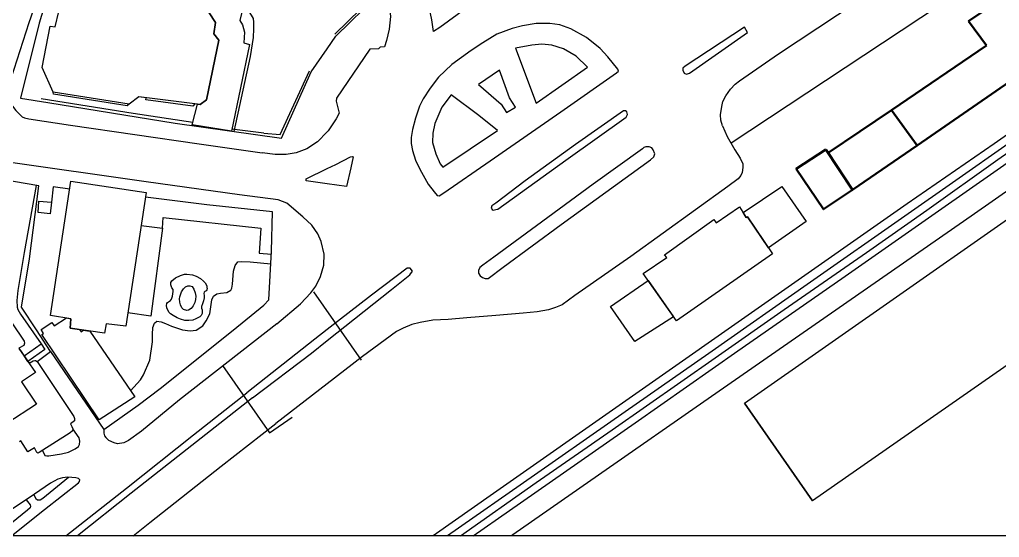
# Model space of a CAD drawing. Header units: centimetres. Extents: x 6155 to 7007, y 1466 to 2152.
# Drawn here: x 6498 to 6694.4, y 1467.8 to 1571.6 of the extents above; entities that cross this region are included whole.
import ezdxf

# ---------------------------------------------------------------- set-up
doc = ezdxf.new("R2010")
doc.units = ezdxf.units.CM
doc.layers.add('Level30', color=1, linetype='Continuous')

msp = doc.modelspace()

# ---------------------------------------------------------------- linework, layer by layer
at = {"color": 0, "linetype": 'Continuous'}
for p, q in [((6556.88, 1517.04), (6566.44, 1503.33)), ((6538.68, 1502.26), (6548.1, 1488.74)), ((6548.1, 1488.74), (6552.66, 1491.92))]:
    msp.add_line(p, q, dxfattribs=at)
at = {"color": 7, "linetype": 'Continuous', "lineweight": 30}
msp.add_line((6643.3, 1494.74), (6656.94, 1475.12), dxfattribs=at)
at = {"color": 7}
for p, q in [((6538.42, 1482.06), (6549.39, 1490.64)), ((6524.12, 1470.79), (6538.42, 1482.06)), ((6520.77, 1468.12), (6524.12, 1470.79))]:
    msp.add_line(p, q, dxfattribs=at)
for points in [[(6155.54, 2150.82), (7006.83, 2150.82), (7006.83, 1468.12), (6155.54, 1468.12)], [(6534.12, 1575.82), (6538.11, 1579.07), (6540.31, 1578.42), (6542.79, 1574.18), (6542.14, 1571.4), (6542.67, 1570.57), (6543.09, 1569.1), (6542.96, 1566.93), (6544.11, 1566.6), (6540.44, 1549.24), (6532.57, 1550.47), (6533.63, 1554.63), (6534.21, 1554.56), (6535.43, 1555.53), (6537.92, 1567.44), (6536.91, 1568.71), (6537.26, 1571), (6536, 1572.97), (6534.12, 1575.82)], [(6643.3, 1494.74), (6725.86, 1552.45), (6739.59, 1532.76), (6656.94, 1475.12), (6643.3, 1494.74)], [(6523.35, 1536.92), (6519.26, 1510.13), (6515.35, 1510.61), (6514.99, 1508.72), (6508.12, 1509.75), (6508.28, 1511.65), (6504.16, 1512.32), (6508.27, 1539.2), (6523.35, 1536.92)], [(6643.05, 1532.94), (6650.77, 1538.15), (6655.65, 1531.13), (6648.12, 1525.83), (6643.89, 1532.06), (6643.66, 1531.96), (6643.05, 1532.94)], [(6504.36, 1535.01), (6504.1, 1532.64), (6501.72, 1532.94), (6501.86, 1535.19), (6504.36, 1535.01)], [(6642.34, 1534.08), (6643.66, 1531.96), (6643.89, 1532.06), (6648.94, 1524.62), (6629.67, 1511.2), (6623.01, 1520.68), (6627.73, 1523.91), (6627.25, 1524.44), (6637.18, 1531.51), (6637.6, 1530.88), (6642.34, 1534.08)], [(6629.09, 1512.03), (6621.36, 1507.1), (6616.45, 1514.06), (6623.98, 1519.3), (6629.09, 1512.03)], [(6530.23, 1516.44), (6530.47, 1517.05), (6530.87, 1517.64), (6531.26, 1518.01), (6531.73, 1518.22), (6532.13, 1518.24), (6532.56, 1518.09), (6532.94, 1517.57), (6533.19, 1516.84), (6533.3, 1516.17), (6533.25, 1515.5), (6533.09, 1514.86), (6532.81, 1514.22), (6532.36, 1513.68), (6531.85, 1513.36), (6531.51, 1513.32), (6530.85, 1513.52), (6530.5, 1513.85), (6530.26, 1514.42), (6530.11, 1514.93), (6530.08, 1515.6), (6530.13, 1516.06), (6530.23, 1516.44)], [(6502.46, 1508.46), (6502.79, 1508.71), (6502.32, 1509.51), (6504.42, 1510.89), (6504.92, 1510.2), (6507.37, 1511.8), (6508.28, 1511.65), (6508.12, 1509.75), (6509.97, 1509.47), (6510.32, 1508.99), (6510.74, 1509.36), (6512.09, 1509.15), (6521.08, 1495.97), (6513.97, 1491.35), (6502.46, 1508.46)], [(6498.89, 1504.19), (6502.29, 1506.6), (6503.07, 1505.47), (6499.65, 1503.09), (6498.89, 1504.19)]]:
    msp.add_lwpolyline(points, close=True, dxfattribs=at)
for points in [[(7006.83, 1754.18), (6886.23, 1670), (6867.37, 1656.84), (6848.65, 1643.76), (6830.21, 1630.82), (6807.71, 1615.19), (6789.6, 1602.71), (6730, 1561.01), (6688.72, 1532.2), (6636.69, 1496.03), (6614.05, 1480.3), (6596.85, 1468.3), (6596.59, 1468.12)], [(6588.95, 1468.12), (6596.17, 1473.19), (6621.42, 1490.75), (6641.97, 1505.18), (6662.83, 1519.7), (6682.22, 1533.28), (6699.53, 1545.35), (6716.85, 1557.53), (6741.02, 1574.32), (6766.34, 1591.94), (6788.57, 1607.49), (6810.8, 1622.94), (6827.33, 1634.48), (6846.1, 1647.51), (6863.39, 1660.01), (6887.57, 1676.55), (6896.32, 1682.51)], [(6863.5, 1660.08), (6863.39, 1660.01), (6854.83, 1655.28), (6841.65, 1648.09), (6833.52, 1643.38), (6824.13, 1637.62), (6813.96, 1630.95), (6806.15, 1625.51), (6792.87, 1616.24), (6770.43, 1600.54), (6752.95, 1588.32), (6732.18, 1573.86), (6715.66, 1562.33), (6693.34, 1546.71), (6675.92, 1534.67), (6592.99, 1476.58), (6580.92, 1468.12)], [(6638.92, 1550.3), (6638.57, 1551.45), (6638.52, 1552.5), (6638.78, 1554.16), (6638.97, 1555.19), (6639.54, 1556.29), (6640.48, 1557.64), (6641.43, 1558.63), (6642.28, 1559.29), (6650.14, 1564.71), (6661.98, 1572.56), (6673, 1579.81), (6700.3, 1597.21), (6732.19, 1617.54), (6754.15, 1631.57), (6776.38, 1645.68), (6791.32, 1655.23), (6791.96, 1655.37), (6792.58, 1654.98), (6793.38, 1654.01), (6794.37, 1652.42), (6796.24, 1649.7)], [(6559.69, 1606.98), (6565.51, 1601.04), (6580.12, 1585.6), (6589.82, 1575.63), (6585.73, 1572.54), (6582.22, 1570.01), (6580.94, 1569.2), (6580.62, 1571.53), (6580.07, 1574.08), (6579.44, 1576.44), (6578.62, 1578.89), (6578.05, 1580.18), (6576.97, 1582.62), (6575.71, 1584.54), (6574.28, 1586.26), (6563.25, 1597.48), (6559.69, 1601.2)], [(6509.58, 1593.8), (6507.95, 1593.91), (6506.03, 1588.59), (6503.45, 1581.32), (6499.87, 1570.96), (6495.62, 1557.87), (6495.43, 1556.91), (6495.46, 1556.04), (6495.96, 1555.04), (6497.23, 1553.39), (6498.48, 1552.12), (6498.98, 1551.9), (6499.82, 1551.68), (6508.21, 1550.45), (6534.01, 1546.71), (6546.6, 1544.86)], [(6509.58, 1593.8), (6505.2, 1581.72), (6501.89, 1570.91), (6498.18, 1555.84), (6503.66, 1555), (6529.15, 1550.83), (6550.51, 1547.8)], [(6559.68, 1591.07), (6563.79, 1586.78), (6568.42, 1582.07), (6570.22, 1580.03), (6571.01, 1578.77), (6571.57, 1577.22), (6572.03, 1575.48), (6572.33, 1572.23), (6572.09, 1569.65), (6571.53, 1567.39), (6571.17, 1566.13), (6570.29, 1566.04), (6569.93, 1565.73), (6568.21, 1565.68), (6561.55, 1555.85), (6561.43, 1555.22), (6562.06, 1552.81), (6561.47, 1551.68), (6559.83, 1549.31), (6559.65, 1549.12)], [(6559.66, 1565.75), (6561.39, 1568.24), (6569.73, 1576.47), (6561.69, 1585.25), (6561.3, 1584.94)], [(6561.18, 1568.66), (6568.97, 1576.32), (6562.86, 1583.22)], [(6541.01, 1549.16), (6544.31, 1564.17), (6544.89, 1567.98), (6544.94, 1569.71), (6544.98, 1571.1), (6544.86, 1571.78), (6543.96, 1573.32), (6540.94, 1578.06), (6540.58, 1578.43), (6540.19, 1578.63), (6539.63, 1578.6)], [(6536, 1572.97), (6537.26, 1571), (6536.91, 1568.71), (6537.92, 1567.44), (6535.43, 1555.53), (6534.21, 1554.56), (6533.09, 1554.7), (6532.7, 1554.21), (6523.33, 1555.53), (6523.39, 1555.93), (6521.91, 1556.12), (6519.97, 1554.63), (6519.53, 1554.28), (6504.82, 1556.64), (6504.72, 1557.06), (6502.5, 1561.97), (6504.09, 1570.28), (6505.11, 1570.11), (6506.57, 1576.37)], [(6536, 1572.97), (6537.26, 1571), (6536.91, 1568.71), (6537.92, 1567.44), (6535.43, 1555.53), (6534.21, 1554.56), (6521.91, 1556.12), (6519.97, 1554.63), (6504.72, 1557.06), (6502.5, 1561.97), (6504.09, 1570.28), (6505.11, 1570.11), (6506.57, 1576.37)], [(6581.68, 1536.32), (6582.09, 1536.29), (6583.06, 1536.85), (6592.34, 1543.31), (6606.46, 1553.13), (6617.64, 1560.92), (6618.04, 1561.26), (6617.89, 1561.69), (6615.91, 1564.1), (6614.37, 1565.79), (6611.61, 1567.99), (6608.51, 1569.76), (6606.3, 1570.56), (6604.3, 1570.81), (6601.57, 1570.8), (6598.81, 1570.32), (6596.72, 1569.82), (6593.64, 1568.68), (6590.84, 1566.92), (6588.51, 1565.41), (6584.62, 1562.59), (6581.97, 1560.03), (6580.28, 1557.83), (6578.91, 1555.72), (6578.18, 1554.21), (6577.35, 1551.85), (6576.75, 1549.56), (6576.47, 1547.96), (6576.48, 1546.74), (6576.78, 1545.39), (6577.38, 1543.39), (6578.2, 1541.64), (6579.88, 1538.59), (6581.08, 1537.07), (6581.68, 1536.32)], [(6643.28, 1570.07), (6631.39, 1562.28), (6630.95, 1561.84), (6630.92, 1561.46), (6631.19, 1560.83), (6631.68, 1560.64), (6632.26, 1560.88), (6643.94, 1568.98), (6643.28, 1570.07)], [(6550.51, 1547.8), (6556.46, 1561.14), (6559.66, 1565.75)], [(6601.54, 1554.85), (6611.87, 1562.09), (6609.6, 1564.28), (6607.05, 1565.73), (6604.71, 1566.48), (6602.67, 1566.67), (6600.66, 1566.5), (6597.41, 1565.88), (6601.54, 1554.85)], [(6546.93, 1548.83), (6550.22, 1548.55), (6556.14, 1561.32)], [(6717.02, 1561.23), (6705.96, 1553.5), (6696.18, 1546.68), (6685.65, 1539.37), (6675.46, 1532.22), (6656.53, 1518.97), (6636.18, 1504.67), (6616.53, 1490.95), (6601.21, 1480.28), (6583.79, 1468.12)], [(6586.35, 1468.12), (6601.56, 1478.82), (6616.78, 1489.39), (6637.4, 1503.83), (6651.24, 1513.47), (6667.74, 1524.9), (6679.84, 1533.42), (6694.09, 1543.52), (6707.14, 1552.62), (6717.82, 1560), (6717.02, 1561.23)], [(6595.59, 1552.97), (6597.41, 1554.07), (6596.22, 1555.94), (6594.19, 1561.44), (6589.98, 1558.58), (6594.55, 1554.67), (6595.59, 1552.97)], [(6532.69, 1550.94), (6520.79, 1552.78), (6502.31, 1555.69)], [(6582.83, 1542.01), (6593.82, 1549.39), (6590.07, 1552.4), (6584.54, 1556.53), (6582.64, 1554.05), (6581.24, 1550.79), (6580.8, 1548.82), (6580.76, 1546.98), (6581.41, 1544.69), (6582.31, 1542.71), (6582.83, 1542.01)], [(6593.43, 1534.81), (6592.65, 1534.25), (6592.55, 1533.81), (6592.74, 1533.51), (6592.95, 1533.42), (6593.47, 1533.5), (6593.88, 1533.63), (6607.48, 1543.41), (6619.59, 1552.02), (6619.83, 1552.59), (6619.74, 1553.13), (6619.46, 1553.33), (6619.06, 1553.32), (6609.41, 1546.59), (6599.36, 1539.3), (6593.43, 1534.81)], [(6638.92, 1550.3), (6639.87, 1548.15), (6641.37, 1545.5), (6642.47, 1543.81), (6642.96, 1542.71), (6643.01, 1541.96), (6642.84, 1540.97), (6642.55, 1540.32), (6642.05, 1539.66), (6639.94, 1538.12), (6620.52, 1524.1), (6609.33, 1516.29), (6606.73, 1514.43), (6605.44, 1513.88), (6604.02, 1513.43), (6601.76, 1513.03), (6598.92, 1512.76), (6593.43, 1512.3), (6587.66, 1511.8), (6583.91, 1511.51), (6580.84, 1511.33), (6578.28, 1510.89), (6576.64, 1510.47), (6574.86, 1509.78)], [(6546.93, 1548.83), (6540.52, 1549.63)], [(6559.65, 1549.12), (6557.71, 1547.09), (6555.57, 1545.7), (6553.45, 1544.87), (6551.42, 1544.56), (6549.2, 1544.57), (6546.6, 1544.86)], [(6542.07, 1536.48), (6523.35, 1539.09), (6494.77, 1543.15), (6476.13, 1545.93)], [(6593.04, 1524.01), (6590.86, 1522.38), (6590.27, 1521.91), (6589.98, 1521.33), (6589.97, 1520.79), (6590.35, 1520.25), (6590.82, 1519.91), (6591.35, 1519.73), (6591.95, 1519.72), (6594.93, 1521.95), (6606.55, 1530.55), (6624.46, 1543.5), (6625.14, 1544.11), (6625.31, 1544.69), (6625.01, 1545.48), (6624.73, 1545.91), (6624.17, 1546.06), (6623.56, 1546.07), (6623.16, 1545.93), (6622.88, 1545.72), (6612.95, 1538.64), (6601.6, 1530.26), (6593.04, 1524.01)], [(6559.65, 1541.73), (6561.38, 1542.58), (6564.32, 1544.11), (6564.67, 1544.14), (6564.87, 1544.06), (6564.41, 1541.89), (6563.51, 1538.13), (6559.64, 1538.7)], [(6501.48, 1503.06), (6504.19, 1505.06), (6501.37, 1509.43), (6498.36, 1513.95), (6499.98, 1523.63), (6501.85, 1538.25), (6489.27, 1540.41), (6475.55, 1542.68)], [(6555.46, 1539.66), (6559.65, 1541.73)], [(6501.32, 1538.35), (6498.88, 1524.91), (6497.63, 1517.27), (6497.43, 1515.28), (6497.49, 1513.96), (6497.64, 1513.52), (6498.17, 1512.53), (6502.29, 1506.6)], [(6508.03, 1537.58), (6504.73, 1538.08), (6504.36, 1535.01)], [(6559.64, 1538.7), (6555.45, 1539.31), (6555.46, 1539.66)], [(6549.59, 1510.62), (6554.33, 1514.65), (6556.37, 1516.86), (6557.39, 1518.17), (6558.31, 1520.08), (6558.99, 1522.38), (6559.05, 1524.59), (6558.45, 1527.1), (6557.8, 1528.65), (6556.55, 1530.36), (6554.79, 1532.08), (6551.58, 1534.79), (6549.81, 1535.47), (6542.07, 1536.48)], [(6521.76, 1494.34), (6526.16, 1497.64), (6540.82, 1509.34), (6546.94, 1514.35), (6547.93, 1515.4), (6548.5, 1525.18), (6548.67, 1533.05), (6535.5, 1534.49), (6523.21, 1536.01)], [(6522.35, 1530.34), (6526.65, 1529.78), (6526.79, 1531.9), (6546.38, 1529.81), (6546.03, 1524.75), (6548.47, 1524.58)], [(6526.65, 1529.78), (6524.33, 1512.14), (6519.67, 1512.81)], [(6520.25, 1497.17), (6522.2, 1499.38), (6522.85, 1500.38), (6524.08, 1503.35), (6524.63, 1506.98), (6524.64, 1508.5), (6524.73, 1509.85), (6525.03, 1510.75), (6525.5, 1511.17), (6526.34, 1511.04), (6527.21, 1510.68), (6528.45, 1510.13), (6530.64, 1509.42), (6532.16, 1509.24), (6533.42, 1509.35), (6534.7, 1510.22), (6535.4, 1511.23), (6536.16, 1512.59), (6536.36, 1514.04), (6536.52, 1515.44), (6536.88, 1516.16), (6537.52, 1516.62), (6538.29, 1516.75), (6539.54, 1516.9), (6540.37, 1517.36), (6540.55, 1517.74), (6540.67, 1518.55), (6540.85, 1521.17), (6541.23, 1522.31), (6541.73, 1523.04), (6542.41, 1523.13), (6544.22, 1523.05), (6548.35, 1522.64)], [(6530.24, 1520.29), (6531.07, 1520.54), (6531.55, 1520.58), (6532.68, 1520.44), (6533.38, 1520.19), (6534.28, 1519.69), (6534.87, 1519.2), (6535.19, 1518.82), (6535.5, 1518.21), (6535.55, 1517.92), (6535.58, 1517.67), (6535.53, 1517.41), (6535.4, 1517.2), (6535.14, 1517.08), (6535.01, 1516.95), (6534.94, 1516.68), (6534.99, 1516.31), (6534.99, 1515.83), (6534.85, 1515.24), (6534.63, 1514.65), (6534.49, 1514.1), (6534.48, 1513.77), (6534.56, 1513.39), (6534.62, 1513.1), (6534.58, 1512.69), (6534.42, 1512.31), (6534.1, 1511.99), (6533.33, 1511.6), (6532.75, 1511.37), (6531.93, 1511.26), (6531.11, 1511.3), (6530.28, 1511.55), (6529.58, 1511.83), (6528.76, 1512.32), (6528.24, 1512.62), (6527.99, 1512.91), (6527.72, 1513.34), (6527.52, 1513.81), (6527.44, 1514.27), (6527.5, 1514.66), (6527.64, 1514.89), (6528.04, 1515.18), (6528.26, 1515.3), (6528.46, 1515.56), (6528.65, 1516.15), (6528.81, 1517.1), (6528.76, 1517.48), (6528.51, 1517.86), (6528.31, 1518.43), (6528.3, 1518.88), (6528.5, 1519.25), (6529.26, 1519.81), (6530.24, 1520.29)], [(6559.62, 1507.25), (6572.57, 1517.52), (6576.24, 1520.42), (6576.75, 1521.14), (6576.26, 1521.8)], [(6576.26, 1521.8), (6575.72, 1521.77), (6568.55, 1516.37), (6559.63, 1509.46)], [(6491.28, 1518.4), (6498.91, 1507.13), (6498.97, 1506.72), (6498.83, 1506.3), (6497.81, 1505.76), (6499.89, 1502.74), (6499.89, 1502.74), (6500.73, 1503.23), (6501.04, 1503.27), (6501.19, 1503.26), (6501.48, 1503.06), (6508.85, 1492.07), (6509.01, 1491.62), (6508.99, 1491.19), (6508.75, 1490.97), (6508.17, 1490.57), (6508.48, 1490.07), (6508.65, 1489.58), (6508.59, 1489.2), (6508.16, 1488.74), (6501.94, 1484.8), (6501.68, 1484.72), (6501.47, 1484.86), (6501.32, 1485.09), (6500.95, 1485.79), (6499.64, 1484.95), (6498.21, 1487.17), (6497.96, 1487)], [(6491.28, 1518.4), (6498.91, 1507.13), (6498.97, 1506.72), (6498.83, 1506.3), (6497.81, 1505.76)], [(6549.59, 1510.62), (6530.07, 1495.41), (6522.44, 1489.11), (6519.81, 1487.25), (6518.89, 1486.79), (6517.64, 1486.59), (6516.94, 1486.74), (6515.87, 1487.25)], [(6559.63, 1509.46), (6557.18, 1507.57), (6543.57, 1496.78)], [(6574.86, 1509.78), (6573.54, 1509.07), (6566.76, 1504.09), (6559.62, 1498.56)], [(6544.69, 1495.8), (6556.48, 1504.75), (6559.62, 1507.25)], [(6497.84, 1505.69), (6501.19, 1500.88), (6501.19, 1500.88), (6498.4, 1498.99), (6501.38, 1494.51), (6495.46, 1490.66)], [(6504.19, 1505.06), (6514.87, 1489.45), (6521.76, 1494.34)], [(6507.27, 1468.12), (6519.41, 1477.71), (6532.84, 1488.34), (6543.57, 1496.78)], [(6559.62, 1498.56), (6549.39, 1490.64)], [(6544.69, 1495.8), (6520.33, 1476.69), (6509.61, 1468.12)], [(6502.59, 1485.21), (6503.06, 1484.26), (6503.43, 1484.15), (6503.86, 1484.18), (6506.38, 1484.56), (6507.81, 1484.91), (6509.12, 1485.54), (6509.78, 1486.06), (6509.99, 1486.4), (6510.09, 1487.11), (6509.92, 1487.78), (6508.65, 1489.58)], [(6514.87, 1489.45), (6514.87, 1488.73), (6515, 1488.19), (6515.27, 1487.83), (6515.87, 1487.25)], [(6496.37, 1468.12), (6502.95, 1473.38), (6509.79, 1478.77), (6510.02, 1479.05), (6510.04, 1479.33), (6509.79, 1479.61), (6509.26, 1479.75), (6507.67, 1479.9), (6506.56, 1479.77), (6505.64, 1479.51), (6504.19, 1478.71), (6499.93, 1475.72)], [(6500.84, 1476.36), (6501.23, 1475.62), (6501.59, 1475.37), (6502.14, 1475.33), (6502.66, 1475.7), (6507.79, 1479.89)], [(6499.93, 1475.72), (6495.59, 1472.86), (6494.24, 1471.73), (6493.66, 1470.8), (6492.86, 1469.22), (6492.75, 1468.12)], [(6499.33, 1475.33), (6500.1, 1474.36), (6500.2, 1474.01), (6500.11, 1473.74), (6499.6, 1473.26), (6492.78, 1467.81)]]:
    msp.add_lwpolyline(points, dxfattribs=at)
at = {"linetype": 'Continuous', "flags": 128}
msp.add_lwpolyline([(6796.24, 1649.7), (6640.62, 1546.83)], dxfattribs=at)
at = {"layer": 'Level30', "color": 0, "lineweight": 50}
for p, q in [((6688.25, 1571.28), (6696.57, 1576.99)), ((6712.2, 1570.04), (6677.95, 1546.38)), ((6691.8, 1566.43), (6688.25, 1571.28)), ((6672.79, 1553.43), (6691.8, 1566.43)), ((6677.95, 1546.38), (6672.79, 1553.43))]:
    msp.add_line(p, q, dxfattribs=at)
for points in [[(6677.95, 1546.38), (6664.99, 1537.45), (6660.08, 1544.87), (6672.79, 1553.43), (6677.95, 1546.38)], [(6659.63, 1545.55), (6664.99, 1537.45), (6659.12, 1533.58), (6653.68, 1541.69), (6659.63, 1545.55)]]:
    msp.add_lwpolyline(points, close=True, dxfattribs=at)

doc.saveas('drawing.dxf')
